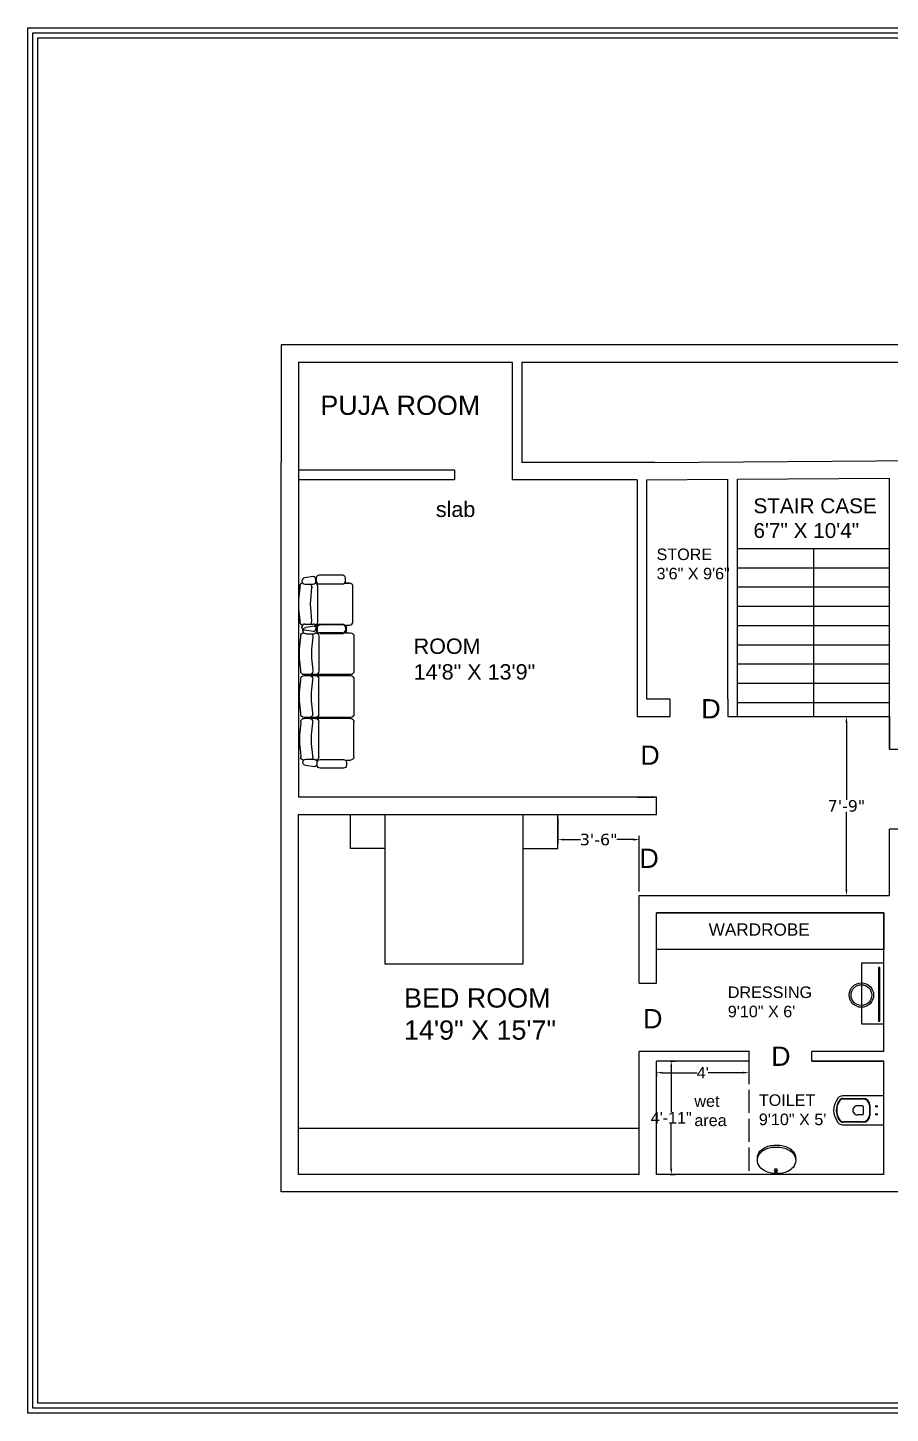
# Model space of a CAD drawing. Header units: inches. Extents: x 213 to 17763, y -4830 to 1802.
# Drawn here: x 620 to 1068, y 1083 to 1802 of the extents above; entities that cross this region are included whole.
import ezdxf

# ---------------------------------------------------------------- set-up
doc = ezdxf.new("R2010")
doc.units = ezdxf.units.IN
doc.header["$MEASUREMENT"] = 0
doc.linetypes.add('ACAD_ISO02W100', pattern=[15, 12, -3])
for name, color, linetype in [('6.text', 6, 'Continuous'), ('furn', 28, 'Continuous'), ('furni', 253, 'Continuous'), ('hatch', 4, 'Continuous'), ('PDF13_Text', 6, 'Continuous'), ('SAN-FIX', 1, 'Continuous')]:
    doc.layers.add(name, color=color, linetype=linetype)
doc.layers.add('PDF13_Geometry', color=7, linetype='Continuous', true_color=0x545454)
doc.layers.add('ROD', color=7, linetype='Continuous', lineweight=9)
doc.layers.add('walls', color=7, linetype='Continuous', lineweight=0)
doc.styles.add('Annotative', font='arial.ttf')
doc.styles.add('Arial', font='arial.ttf', dxfattribs={"height": 10})
doc.styles.add('b.k', font='verdana.ttf')
doc.styles.add('PDF TimesNewRomanPSMT', font='arial.ttf')
doc.dimstyles.new('STANDARD$0', dxfattribs={"dimscale": 0, "dimtxt": 6, "dimasz": 3, "dimexe": 2, "dimexo": 2, "dimgap": 0, "dimtad": 0, "dimtih": 1, "dimtoh": 1, "dimdec": 1, "dimzin": 0, "dimdsep": 46, "dimlunit": 4, "dimtxsty": 'b.k', "dimcen": 2.5, "dimclrd": 256, "dimclre": 256, "dimclrt": 256, "dimadec": 0, "dimazin": 0, "dimtfac": 1, "dimtdec": 1, "dimtofl": 0, "dimtmove": 2, "dimatfit": 2, "dimfxl": 1, "dimfrac": 2, "dimtolj": 1, "dimtzin": 0, "dimlwd": 9, "dimlwe": 9, "dimarcsym": 0})

# ---------------------------------------------------------------- blocks, each defined once
blk = doc.blocks.new('*D170')
at = {"layer": 'Defpoints', "color": 0, "transparency": 16777216}
for p in [(1041.15, 1444.65), (1041.15, 1351.65), (1045.71, 1351.65)]:
    blk.add_point(p, dxfattribs=at)
at = {"layer": 'ROD', "lineweight": 9, "transparency": 16777216}
for p, q in [((1043.15, 1444.65), (1047.71, 1444.65)), ((1045.71, 1441.65), (1045.71, 1401.27)), ((1045.71, 1354.65), (1045.71, 1395.03)), ((1043.15, 1351.65), (1047.71, 1351.65))]:
    blk.add_line(p, q, dxfattribs=at)
at = {"layer": 'ROD', "transparency": 16777216}
for points in [[(1045.21, 1441.65), (1046.21, 1441.65), (1045.71, 1444.65)], [(1045.21, 1354.65), (1046.21, 1354.65), (1045.71, 1351.65)]]:
    blk.add_solid(points, dxfattribs=at)
at = {"layer": 'ROD', "transparency": 16777216, "insert": (1045.71, 1398.15), "char_height": 6, "attachment_point": 5, "style": 'b.k'}
blk.add_mtext('\\A1;7\'-9"', dxfattribs=at)
blk = doc.blocks.new('WC2')
at = {"ltscale": 0.4}
for p, q in [((302296.19, 113442.8), (302282.19, 113442.8)), ((302282.19, 113442.8), (302282.19, 113422.88)), ((302296.19, 113422.88), (302296.19, 113442.8)), ((302283.43, 113422.88), (302283.43, 113432.86)), ((302283.67, 113422.88), (302283.67, 113432.86)), ((302286.65, 113436.08), (302291.73, 113436.08)), ((302286.65, 113435.83), (302291.73, 113435.83)), ((302287.02, 113432.49), (302287.02, 113430.02)), ((302287.39, 113432.86), (302290.99, 113432.86)), ((302291.36, 113432.49), (302291.36, 113430.02)), ((302294.7, 113432.86), (302294.7, 113422.88)), ((302294.95, 113432.86), (302294.95, 113422.88))]:
    blk.add_line(p, q, dxfattribs=at)
for centre in [(302287.22, 113439.28), (302291.16, 113439.28)]:
    blk.add_circle(centre, 0.364, dxfattribs=at)
for centre, radius, start, end in [((302286.65, 113432.86), 3.22, 90, 180), ((302286.65, 113432.86), 2.97, 90, 180), ((302287.39, 113432.49), 0.372, 90, 180), ((302289.19, 113429.97), 2.17, 178.79938, 1.20062), ((302290.99, 113432.49), 0.372, 0, 90), ((302291.73, 113432.86), 3.22, 0, 90), ((302291.73, 113432.86), 2.97, 0, 90), ((302285.16, 113422.88), 2.97, 180, 231.66795), ((302289.19, 113427.98), 9.47, 231.66795, 308.33205), ((302285.16, 113422.88), 1.73, 180, 231.66795), ((302285.16, 113422.88), 1.49, 180, 231.66795), ((302289.19, 113427.98), 8.23, 231.66795, 308.33205), ((302289.19, 113427.98), 7.98, 231.66795, 308.33205), ((302293.22, 113422.88), 1.49, 308.33205, 0), ((302293.22, 113422.88), 1.73, 308.33205, 0), ((302293.22, 113422.88), 2.97, 308.33205, 0)]:
    blk.add_arc(centre, radius, start, end, dxfattribs=at)
blk = doc.blocks.new('EYETY')
at = {"layer": 'furn', "color": 254}
for p, q in [((50111.93, -31678.27), (50130.16, -31678.27)), ((50134.17, -31678.27), (50152.4, -31678.27)), ((50174.64, -31678.27), (50156.41, -31678.27)), ((50106.05, -31683.7), (50106.05, -31695.86)), ((50109.08, -31682.21), (50107.53, -31682.21)), ((50110.18, -31682.67), (50110.18, -31680.03)), ((50110.56, -31695.86), (50110.56, -31683.7)), ((50131.92, -31680.03), (50131.92, -31704.17)), ((50132.41, -31704.17), (50132.41, -31680.03)), ((50154.16, -31680.03), (50154.16, -31682.67)), ((50154.16, -31682.67), (50154.16, -31704.17)), ((50154.65, -31680.03), (50154.65, -31704.17)), ((50176.01, -31695.86), (50176.01, -31683.7)), ((50176.4, -31682.67), (50176.4, -31680.03)), ((50177.49, -31682.21), (50179.04, -31682.21)), ((50180.53, -31683.7), (50180.53, -31695.86)), ((50106.79, -31698.96), (50107.48, -31703.33)), ((50107.53, -31697.34), (50109.08, -31697.34)), ((50109.21, -31697.52), (50108.23, -31697.52)), ((50110.65, -31703.33), (50110.65, -31698.96)), ((50111.93, -31696.51), (50130.16, -31696.51)), ((50111.93, -31699.63), (50112.53, -31699.63)), ((50112.53, -31699.63), (50114.11, -31699.79)), ((50114.11, -31699.79), (50117.22, -31700.07)), ((50117.22, -31700.07), (50118.78, -31700.24)), ((50123.32, -31700.24), (50124.88, -31700.07)), ((50124.88, -31700.07), (50127.98, -31699.79)), ((50127.98, -31699.79), (50129.57, -31699.63)), ((50129.57, -31699.63), (50130.16, -31699.63)), ((50143.29, -31696.51), (50134.17, -31696.51)), ((50134.77, -31699.63), (50134.17, -31699.63)), ((50136.35, -31699.79), (50134.77, -31699.63)), ((50139.46, -31700.07), (50136.35, -31699.79)), ((50141.02, -31700.24), (50139.46, -31700.07)), ((50152.4, -31696.51), (50143.29, -31696.51)), ((50147.12, -31700.07), (50145.56, -31700.24)), ((50150.22, -31699.79), (50147.12, -31700.07)), ((50151.81, -31699.63), (50150.22, -31699.79)), ((50152.4, -31699.63), (50151.81, -31699.63)), ((50174.64, -31696.51), (50156.41, -31696.51)), ((50157.01, -31699.63), (50156.41, -31699.63)), ((50158.59, -31699.79), (50157.01, -31699.63)), ((50161.7, -31700.07), (50158.59, -31699.79)), ((50163.25, -31700.24), (50161.7, -31700.07)), ((50169.36, -31700.07), (50167.8, -31700.24)), ((50172.46, -31699.79), (50169.36, -31700.07)), ((50174.04, -31699.63), (50172.46, -31699.79)), ((50174.64, -31699.63), (50174.04, -31699.63)), ((50175.92, -31703.33), (50175.92, -31698.96)), ((50177.36, -31697.52), (50178.34, -31697.52)), ((50179.04, -31697.34), (50177.49, -31697.34)), ((50179.78, -31698.96), (50179.1, -31703.33)), ((50108.95, -31704.77), (50109.21, -31704.77)), ((50112.53, -31705.93), (50111.93, -31705.93)), ((50114.11, -31706.09), (50112.53, -31705.93)), ((50117.22, -31706.37), (50114.11, -31706.09)), ((50118.78, -31706.54), (50117.22, -31706.37)), ((50118.78, -31700.24), (50121.05, -31700.3)), ((50121.05, -31706.6), (50118.78, -31706.54)), ((50121.05, -31700.3), (50123.32, -31700.24)), ((50123.32, -31706.54), (50121.05, -31706.6)), ((50124.88, -31706.37), (50123.32, -31706.54)), ((50127.98, -31706.09), (50124.88, -31706.37)), ((50129.57, -31705.93), (50127.98, -31706.09)), ((50130.16, -31705.93), (50129.57, -31705.93)), ((50134.77, -31705.93), (50134.17, -31705.93)), ((50136.35, -31706.09), (50134.77, -31705.93)), ((50139.46, -31706.37), (50136.35, -31706.09)), ((50141.02, -31706.54), (50139.46, -31706.37)), ((50143.29, -31700.3), (50141.02, -31700.24)), ((50143.29, -31706.6), (50141.02, -31706.54)), ((50145.56, -31700.24), (50143.29, -31700.3)), ((50145.56, -31706.54), (50143.29, -31706.6)), ((50147.12, -31706.37), (50145.56, -31706.54)), ((50150.22, -31706.09), (50147.12, -31706.37)), ((50151.81, -31705.93), (50150.22, -31706.09)), ((50152.4, -31705.93), (50151.81, -31705.93)), ((50156.41, -31705.93), (50157.01, -31705.93)), ((50157.01, -31705.93), (50158.59, -31706.09)), ((50158.59, -31706.09), (50161.7, -31706.37)), ((50161.7, -31706.37), (50163.25, -31706.54)), ((50165.53, -31700.3), (50163.25, -31700.24)), ((50163.25, -31706.54), (50165.53, -31706.6)), ((50167.8, -31700.24), (50165.53, -31700.3)), ((50165.53, -31706.6), (50167.8, -31706.54)), ((50167.8, -31706.54), (50169.36, -31706.37)), ((50169.36, -31706.37), (50172.46, -31706.09)), ((50172.46, -31706.09), (50174.04, -31705.93)), ((50174.04, -31705.93), (50174.64, -31705.93)), ((50177.63, -31704.77), (50177.36, -31704.77))]:
    blk.add_line(p, q, dxfattribs=at)
at = {"layer": 'furn', "color": 254, "extrusion": (0, 0, -1)}
for centre, major_axis, start_param, end_param in [((50111.93, -31680.03), (1.24, -1.24), 2.356194, 3.926991), ((50130.16, -31680.03), (-1.24, -1.24), 2.356194, 3.926991), ((50134.17, -31680.03), (1.24, -1.24), 2.356194, 3.926991), ((50152.4, -31680.03), (-1.24, -1.24), 2.356194, 3.926991), ((50156.41, -31680.03), (1.24, -1.24), 2.356194, 3.926991), ((50174.64, -31680.03), (-1.24, -1.24), 2.356194, 3.926991), ((50107.53, -31683.7), (1.05, -1.05), 2.356194, 3.926991), ((50109.08, -31683.7), (-1.05, -1.05), 2.356194, 3.926991), ((50177.49, -31683.7), (1.05, -1.05), 2.356194, 3.926991), ((50179.04, -31683.7), (-1.05, -1.05), 2.356194, 3.926991), ((50107.53, -31695.86), (-1.05, -1.05), -0.785398, 0.785398), ((50108.23, -31698.96), (-1.02, -1.02), 0.785398, 2.356194), ((50109.08, -31695.86), (-1.05, -1.05), 3.926991, 5.497787), ((50109.21, -31698.96), (1.02, -1.02), 3.926991, 5.497787), ((50111.93, -31698.27), (1.24, -1.24), 2.553225, 3.926991), ((50111.93, -31701.39), (-1.24, -1.24), 1.538441, 2.356194), ((50130.16, -31698.27), (-1.24, -1.24), 2.356194, 3.926991), ((50130.16, -31701.39), (-1.24, -1.24), 2.356194, 3.926991), ((50134.17, -31698.27), (1.24, -1.24), 2.356194, 3.926991), ((50134.17, -31701.39), (1.24, -1.24), 2.356194, 3.926991), ((50152.4, -31698.27), (1.24, -1.24), 3.926991, 5.497787), ((50152.4, -31701.39), (-1.24, -1.24), 2.356194, 3.926991), ((50156.41, -31698.27), (1.24, -1.24), 2.356194, 3.926991), ((50156.41, -31701.39), (1.24, -1.24), 2.356194, 3.926991), ((50174.64, -31698.27), (-1.24, -1.24), 2.356194, 3.72996), ((50174.64, -31701.39), (-1.24, -1.24), 2.356194, 3.173948), ((50177.36, -31698.96), (-1.02, -1.02), 0.785398, 2.356194), ((50177.49, -31695.86), (-1.05, -1.05), -0.785398, 0.785398), ((50178.34, -31698.96), (1.02, -1.02), 3.926991, 5.497787), ((50179.04, -31695.86), (-1.05, -1.05), 3.926991, 5.497787), ((50108.94, -31703.3), (-1.04, -1.04), -0.788362, 0.767792), ((50109.21, -31703.33), (-1.02, -1.02), 3.926991, 5.497787), ((50111.93, -31704.17), (1.24, -1.24), 0.785398, 2.233985), ((50130.16, -31704.17), (1.24, -1.24), 5.497787, 7.068583), ((50134.17, -31704.17), (-1.24, -1.24), -0.785398, 0.785398), ((50152.4, -31704.17), (-1.24, -1.24), 3.927012, 5.497787), ((50156.41, -31704.17), (-1.24, -1.24), -0.785398, 0.785398), ((50174.64, -31704.17), (-1.24, -1.24), 4.0492, 5.497787), ((50177.36, -31703.33), (1.02, -1.02), 0.785398, 2.356194), ((50177.63, -31703.3), (1.04, -1.04), 5.515393, 7.071548)]:
    blk.add_ellipse(centre, major_axis=major_axis, ratio=1, start_param=start_param, end_param=end_param, dxfattribs=at)
blk = doc.blocks.new('EFSR')
at = {"layer": 'furn', "color": 254}
for p, q in [((11465.46, -9283.77), (11483.69, -9283.77)), ((11459.57, -9289.2), (11459.57, -9301.36)), ((11462.61, -9287.71), (11461.06, -9287.71)), ((11463.7, -9288.17), (11463.7, -9285.53)), ((11464.09, -9301.36), (11464.09, -9289.2)), ((11485.06, -9301.36), (11485.06, -9289.2)), ((11485.45, -9288.17), (11485.45, -9285.53)), ((11485.45, -9285.53), (11485.45, -9288.2)), ((11486.54, -9287.71), (11488.09, -9287.71)), ((11489.57, -9289.2), (11489.57, -9301.36)), ((11460.32, -9304.46), (11461, -9308.83)), ((11461.06, -9302.84), (11462.61, -9302.84)), ((11462.74, -9303.02), (11461.76, -9303.02)), ((11464.18, -9308.83), (11464.18, -9304.46)), ((11465.46, -9302.01), (11483.69, -9302.01)), ((11465.46, -9305.13), (11466.05, -9305.13)), ((11466.05, -9305.13), (11467.64, -9305.29)), ((11467.64, -9305.29), (11470.74, -9305.57)), ((11470.74, -9305.57), (11472.3, -9305.74)), ((11472.3, -9305.74), (11474.57, -9305.8)), ((11474.57, -9305.8), (11476.84, -9305.74)), ((11476.84, -9305.74), (11478.4, -9305.57)), ((11478.4, -9305.57), (11481.51, -9305.29)), ((11481.51, -9305.29), (11483.09, -9305.13)), ((11483.69, -9305.13), (11483.09, -9305.13)), ((11483.09, -9305.13), (11483.69, -9305.13)), ((11484.97, -9308.83), (11484.97, -9304.46)), ((11486.41, -9303.02), (11487.39, -9303.02)), ((11488.09, -9302.84), (11486.54, -9302.84)), ((11488.83, -9304.46), (11488.15, -9308.83)), ((11462.47, -9310.27), (11462.74, -9310.27)), ((11466.05, -9311.43), (11465.46, -9311.43)), ((11467.64, -9311.59), (11466.05, -9311.43)), ((11470.74, -9311.87), (11467.64, -9311.59)), ((11472.3, -9312.04), (11470.74, -9311.87)), ((11474.57, -9312.1), (11472.3, -9312.04)), ((11476.84, -9312.04), (11474.57, -9312.1)), ((11478.4, -9311.87), (11476.84, -9312.04)), ((11481.51, -9311.59), (11478.4, -9311.87)), ((11483.09, -9311.43), (11481.51, -9311.59)), ((11483.09, -9311.43), (11483.69, -9311.43)), ((11483.69, -9311.43), (11483.09, -9311.43)), ((11486.68, -9310.27), (11486.41, -9310.27))]:
    blk.add_line(p, q, dxfattribs=at)
at = {"layer": 'furn', "color": 254, "extrusion": (0, 0, -1)}
for centre, major_axis, start_param, end_param in [((11465.46, -9285.53), (1.24, -1.24), 2.356194, 3.926991), ((11483.69, -9285.53), (-1.24, -1.24), 2.356194, 3.926991), ((11483.69, -9285.53), (-1.24, -1.24), 2.356194, 3.926991), ((11461.06, -9289.2), (1.05, -1.05), 2.356194, 3.926991), ((11462.61, -9289.2), (-1.05, -1.05), 2.356194, 3.926991), ((11486.54, -9289.2), (1.05, -1.05), 2.356194, 3.926991), ((11488.09, -9289.2), (-1.05, -1.05), 2.356194, 3.926991), ((11461.06, -9301.36), (-1.05, -1.05), -0.785398, 0.785398), ((11461.76, -9304.46), (-1.02, -1.02), 0.785398, 2.356194), ((11462.61, -9301.36), (-1.05, -1.05), 3.926991, 5.497787), ((11462.74, -9304.46), (1.02, -1.02), 3.926991, 5.497787), ((11465.46, -9303.77), (1.24, -1.24), 2.553225, 3.926991), ((11465.46, -9306.89), (-1.24, -1.24), 1.538441, 2.356194), ((11483.69, -9303.77), (-1.24, -1.24), 2.356194, 3.72996), ((11483.69, -9303.77), (-1.24, -1.24), 2.356194, 3.72996), ((11483.69, -9306.89), (-1.24, -1.24), 2.356194, 3.173948), ((11483.69, -9306.89), (-1.24, -1.24), 2.356194, 3.173948), ((11486.41, -9304.46), (-1.02, -1.02), 0.785398, 2.356194), ((11486.54, -9301.36), (-1.05, -1.05), -0.785398, 0.785398), ((11487.39, -9304.46), (1.02, -1.02), 3.926991, 5.497787), ((11488.09, -9301.36), (-1.05, -1.05), 3.926991, 5.497787), ((11462.47, -9308.8), (-1.04, -1.04), -0.788362, 0.767792), ((11462.74, -9308.83), (-1.02, -1.02), 3.926991, 5.497787), ((11465.46, -9309.67), (1.24, -1.24), 0.785398, 2.233985), ((11483.69, -9309.67), (-1.24, -1.24), 4.0492, 5.497787), ((11483.69, -9309.67), (1.24, -1.24), 5.619996, 7.068583), ((11486.41, -9308.83), (1.02, -1.02), 0.785398, 2.356194), ((11486.68, -9308.8), (1.04, -1.04), 5.515393, 7.071548)]:
    blk.add_ellipse(centre, major_axis=major_axis, ratio=1, start_param=start_param, end_param=end_param, dxfattribs=at)
blk = doc.blocks.new('WBB')
at = {"layer": 'SAN-FIX'}
for p, q in [((-19.08, 7.01), (-19.08, 4.41)), ((-18.43, 7.01), (-18.43, 4.41))]:
    blk.add_line(p, q, dxfattribs=at)
blk.add_lwpolyline([(-29.16, 13.03, -0.175546), (-27.86, 16.63, -0.104048), (-25.13, 18.78, -0.064612), (-22.29, 19.76, -0.05077), (-18.99, 20.09, -0.05077), (-15.68, 19.76, -0.064612), (-12.84, 18.78, -0.104048), (-10.12, 16.63, -0.175546), (-8.81, 13.03, -0.022698), (-8.83, 12.52, -0.104048)], format="xyb", dxfattribs=at)
blk.add_lwpolyline([(-29.16, 12.01, -0.175546), (-27.86, 15.61, -0.104048), (-25.13, 17.76, -0.064612), (-22.29, 18.74, -0.05077), (-18.99, 19.08, -0.05077), (-15.68, 18.74, -0.064612), (-12.84, 17.76, -0.104048), (-10.12, 15.61, -0.175546), (-8.81, 12.01, -0.175546), (-10.12, 8.41, -0.104048), (-12.84, 6.26, -0.064612), (-15.68, 5.28, -0.05077), (-18.99, 4.94, -0.05077), (-22.29, 5.28, -0.064612), (-25.13, 6.26, -0.104048), (-27.86, 8.41, -0.175546)], format="xyb", close=True, dxfattribs=at)
blk.add_circle((-18.76, 6.61), 0.894, dxfattribs=at)
blk = doc.blocks.new('*D171')
at = {"layer": 'Defpoints', "color": 0, "transparency": 16777216}
for p in [(947.11, 1262.1), (995.11, 1262.1), (995.11, 1259.6)]:
    blk.add_point(p, dxfattribs=at)
at = {"layer": 'ROD', "lineweight": 9, "transparency": 16777216}
for p, q in [((947.11, 1260.1), (947.11, 1257.6)), ((995.11, 1260.1), (995.11, 1257.6)), ((950.11, 1259.6), (968.23, 1259.6)), ((992.11, 1259.6), (973.99, 1259.6))]:
    blk.add_line(p, q, dxfattribs=at)
at = {"layer": 'ROD', "transparency": 16777216}
for points in [[(950.11, 1260.1), (950.11, 1259.1), (947.11, 1259.6)], [(992.11, 1260.1), (992.11, 1259.1), (995.11, 1259.6)]]:
    blk.add_solid(points, dxfattribs=at)
at = {"layer": 'ROD', "transparency": 16777216, "insert": (971.11, 1259.6), "char_height": 6, "attachment_point": 5, "style": 'Annotative'}
blk.add_mtext("\\A1;4'", dxfattribs=at)
blk = doc.blocks.new('*D172')
at = {"layer": 'Defpoints', "color": 0, "transparency": 16777216}
for p in [(952.24, 1265.65), (952.24, 1206.65), (954.74, 1206.65)]:
    blk.add_point(p, dxfattribs=at)
at = {"layer": 'ROD', "lineweight": 9, "transparency": 16777216}
for p, q in [((954.24, 1265.65), (956.74, 1265.65)), ((954.74, 1262.65), (954.74, 1239.16)), ((954.74, 1209.65), (954.74, 1233.14)), ((954.24, 1206.65), (956.74, 1206.65))]:
    blk.add_line(p, q, dxfattribs=at)
at = {"layer": 'ROD', "transparency": 16777216}
for points in [[(954.24, 1262.65), (955.24, 1262.65), (954.74, 1265.65)], [(954.24, 1209.65), (955.24, 1209.65), (954.74, 1206.65)]]:
    blk.add_solid(points, dxfattribs=at)
at = {"layer": 'ROD', "transparency": 16777216, "insert": (954.74, 1236.15), "char_height": 6, "attachment_point": 5, "style": 'Annotative'}
blk.add_mtext('\\A1;4\'-11"', dxfattribs=at)
blk = doc.blocks.new('*D174')
at = {"lineweight": 9, "transparency": 16777216}
for p, q in [((895.9, 1391.65), (895.9, 1378.67)), ((938.11, 1353.65), (938.11, 1382.67)), ((898.9, 1380.67), (907.56, 1380.67)), ((935.11, 1380.67), (926.45, 1380.67))]:
    blk.add_line(p, q, dxfattribs=at)
at = {"transparency": 16777216}
for points in [[(898.9, 1381.17), (898.9, 1380.17), (895.9, 1380.67)], [(935.11, 1381.17), (935.11, 1380.17), (938.11, 1380.67)]]:
    blk.add_solid(points, dxfattribs=at)
at = {"layer": 'Defpoints', "color": 0, "transparency": 16777216}
for p in [(895.9, 1393.65), (938.11, 1380.67), (938.11, 1351.65)]:
    blk.add_point(p, dxfattribs=at)
at = {"transparency": 16777216, "insert": (917.01, 1380.67), "char_height": 6, "attachment_point": 5, "style": 'b.k'}
blk.add_mtext('\\A1;3\'-6"', dxfattribs=at)

msp = doc.modelspace()

# ---------------------------------------------------------------- linework, layer by layer
for p, q in [((872.11, 1628.65), (872.11, 1567.65)), ((842.11, 1572.65), (761.11, 1572.65)), ((842.11, 1572.65), (842.11, 1567.65)), ((842.11, 1567.65), (761.11, 1567.65)), ((787.9, 1393.65), (787.9, 1376.15)), ((805.9, 1393.65), (805.9, 1316.17)), ((877.9, 1316.17), (877.9, 1393.65)), ((895.9, 1375.86), (895.9, 1393.65)), ((787.9, 1376.15), (805.9, 1376.15)), ((895.9, 1375.86), (877.9, 1375.86)), ((805.9, 1316.17), (877.9, 1316.17))]:
    msp.add_line(p, q)
at = {"layer": 'PDF13_Geometry', "color": 1, "lineweight": 25}
for points in [[(1053.51, 1316.4), (1053.51, 1284.9), (1065.11, 1284.9), (1065.11, 1316.4)], [(1062.39, 1314.27), (1062.39, 1286.33), (1063.1, 1286.33), (1063.1, 1314.27)]]:
    msp.add_lwpolyline(points, close=True, dxfattribs=at)
for radius in [6.33, 5.39]:
    msp.add_circle((1053.51, 1299.9), radius, dxfattribs=at)
at = {"layer": 'ROD'}
for p, q in [((1432.11, 1637.65), (752.11, 1637.65)), ((752.11, 1637.65), (752.11, 1576.65)), ((761.11, 1628.65), (761.11, 1402.65)), ((761.11, 1628.65), (836.11, 1628.65)), ((761.11, 1628.65), (872.11, 1628.65)), ((877.11, 1628.65), (1423.11, 1628.65)), ((877.11, 1628.65), (877.11, 1576.65)), ((752.11, 1402.65), (752.11, 1576.65)), ((946.11, 1576.65), (877.11, 1576.65)), ((946.11, 1576.65), (1123.63, 1577.84)), ((937.11, 1567.65), (872.11, 1567.65)), ((937.11, 1567.65), (937.11, 1444.65)), ((942.11, 1567.65), (984.11, 1567.9)), ((942.11, 1453.65), (942.11, 1567.65)), ((984.11, 1453.65), (984.11, 1567.9)), ((989.11, 1567.93), (1068.11, 1568.45)), ((989.11, 1444.65), (989.11, 1567.93)), ((1068.11, 1444.65), (1068.11, 1568.45)), ((989.11, 1531.93), (1068.11, 1531.93)), ((989.11, 1531.93), (1068.11, 1531.93)), ((1028.61, 1531.93), (1028.61, 1444.65)), ((989.11, 1521.93), (1068.11, 1521.93)), ((989.11, 1511.93), (1068.11, 1511.93)), ((989.11, 1501.93), (1068.11, 1501.93)), ((989.11, 1491.93), (1068.11, 1491.93)), ((989.11, 1481.93), (1068.11, 1481.93)), ((989.11, 1471.93), (1068.11, 1471.93)), ((989.11, 1461.93), (1068.11, 1461.93)), ((954.11, 1453.65), (942.11, 1453.65)), ((954.11, 1444.65), (954.11, 1453.65)), ((984.11, 1453.65), (984.11, 1444.65)), ((989.11, 1451.93), (1068.11, 1451.93)), ((937.11, 1444.65), (946.11, 1444.65)), ((946.11, 1444.65), (954.11, 1444.65)), ((984.11, 1444.65), (1068.11, 1444.65)), ((989.11, 1444.65), (1068.11, 1444.65)), ((1068.11, 1444.65), (1068.11, 1427.6)), ((752.11, 1197.65), (752.11, 1402.65)), ((947.11, 1402.65), (761.11, 1402.65)), ((937.11, 1402.65), (946.11, 1402.65)), ((947.11, 1393.65), (947.11, 1402.65)), ((761.11, 1206.65), (761.11, 1393.65)), ((761.11, 1393.65), (947.11, 1393.65)), ((938.11, 1343.65), (938.11, 1351.65)), ((938.11, 1351.65), (1068.11, 1351.65)), ((938.11, 1306.15), (938.11, 1343.65)), ((947.11, 1306.15), (947.11, 1342.65)), ((1065.11, 1342.65), (947.11, 1342.65)), ((1065.11, 1270.65), (1065.11, 1342.65)), ((938.11, 1206.65), (938.11, 1270.65)), ((995.44, 1270.65), (947.11, 1270.65)), ((1065.11, 1270.65), (1027.74, 1270.65)), ((1065.11, 1270.65), (1027.74, 1270.65)), ((947.11, 1206.65), (947.11, 1265.65)), ((995.11, 1265.65), (947.11, 1265.65)), ((1065.11, 1265.65), (1027.74, 1265.65)), ((1027.74, 1265.65), (1065.11, 1265.65)), ((1065.11, 1206.65), (1065.11, 1265.65)), ((938.11, 1230.65), (761.11, 1230.65)), ((938.11, 1206.65), (761.11, 1206.65)), ((1065.11, 1206.65), (947.11, 1206.65)), ((1243.11, 1197.65), (752.11, 1197.65))]:
    msp.add_line(p, q, dxfattribs=at)
at = {"layer": 'ROD', "linetype": 'ACAD_ISO02W100'}
msp.add_line((995.11, 1265.65), (995.11, 1206.65), dxfattribs=at)
at = {"layer": 'ROD'}
for points in [[(1068.11, 1427.6), (1068.11, 1444.65)], [(1068.11, 1427.6), (1077.11, 1427.6)], [(1068.11, 1351.65), (1068.11, 1386.1)], [(1077.11, 1386.1), (1068.11, 1386.1)], [(938.11, 1306.15), (947.11, 1306.15)], [(947.11, 1270.65), (938.11, 1270.65)], [(995.11, 1270.65), (995.11, 1265.65)], [(1027.74, 1265.65), (1027.74, 1270.65)]]:
    msp.add_lwpolyline(points, dxfattribs=at)
at = {"layer": 'ROD', "color": 251, "true_color": 0x636466}
msp.add_lwpolyline([(947.11, 1342.65), (1065.11, 1342.65), (1065.11, 1323.65), (947.11, 1323.65)], close=True, dxfattribs=at)
at = {"layer": 'walls', "color": 252, "lineweight": 0}
for points in [[(620.5, 1082.65), (620.5, 1802.45), (1512.49, 1802.45), (1512.49, 1082.65)], [(623.1, 1085.25), (623.1, 1799.85), (1509.89, 1799.85), (1509.89, 1085.25)], [(625.7, 1087.85), (625.7, 1797.25), (1507.29, 1797.25), (1507.29, 1087.85)]]:
    msp.add_lwpolyline(points, close=True, dxfattribs=at)

# ---------------------------------------------------------------- block references
at = {"rotation": 270}
msp.add_blockref('EYETY', (32468.21, 51598.31), dxfattribs=at)
at = {"layer": 'furni', "xscale": 1.071428571429163, "yscale": 1.071428571429163, "zscale": 1.071428571429163, "rotation": 270}
msp.add_blockref('WC2', (-120480.74, 325121.31), dxfattribs=at)
at = {"layer": 'hatch', "xscale": -1, "rotation": 270}
msp.add_blockref('EFSR', (10073.21, -9971.55), dxfattribs=at)
at = {"layer": 'SAN-FIX', "xscale": -0.978079365962185, "yscale": 0.9780793680751231, "zscale": 0.9780793664684282, "rotation": 358.9590447635138}
msp.add_blockref('WBB', (990.64, 1202.66), dxfattribs=at)

# ---------------------------------------------------------------- texts
at = {"layer": '6.text', "attachment_point": 1, "style": 'Arial'}
for s, width, gutter_width, insert, char_height in [('PUJA ROOM', 104.1363, 60, (772.48, 1611.32), 10), ('slab', 81.6265, 53, (832.48, 1556.28), 8), ('STAIR CASE\\P6\'7" X 10\'4"', 68.5652, 69.68, (997.43, 1557.95), 7.7136), ('STORE\\P3\'6" X 9\'6"', 85.5749, 87.73, (947.11, 1531.89), 6), ('ROOM \\P14\'8" X 13\'9"', 81.6265, 53, (820.94, 1485.15), 8), ('D', 9, 45, (970.33, 1453.65), 10), ('D', 9, 45, (938.67, 1429.53), 10), ('D', 9, 45, (938.19, 1375.96), 10), ('BED ROOM\\P14\'9" X 15\'7"', 85.5749, 87.73, (815.96, 1303.41), 10), ('DRESSING\\P9\'10" X 6\'', 85.5749, 87.73, (984.11, 1304.38), 6), ('D', 9, 45, (940.11, 1292.65), 10), ('D', 9, 45, (1006.61, 1273.15), 10), ('wet\\Parea', 85.5749, 87.73, (966.74, 1247.84), 6), ('TOILET\\P9\'10" X 5\'', 85.5749, 87.73, (1000.24, 1248.34), 6)]:
    msp.add_mtext_dynamic_manual_height_columns(s, width=width, gutter_width=gutter_width, heights=[0], dxfattribs=dict(at, insert=insert, char_height=char_height))
at = {"layer": 'PDF13_Text', "insert": (974.18, 1333.91), "char_height": 6.379, "width": 36.064, "attachment_point": 4, "style": 'PDF TimesNewRomanPSMT'}
msp.add_mtext('WARDROBE', dxfattribs=at)

# ---------------------------------------------------------------- dimensions: what is measured, and where the dimension line sits
dim = msp.add_linear_dim(base=(938.11, 1380.67), p1=(895.9, 1393.65), p2=(938.11, 1351.65), dimstyle='STANDARD$0', override={"dimscale": 1, "dimfxl": 2, "dimarcsym": 1})
dim.commit()
dim.dimension.update_dxf_attribs({"geometry": '*D174', "text_midpoint": (917.01, 1380.67)})
at = {"layer": 'ROD'}
for base, p1, p2, override, picture, middle in [((1045.71, 1351.65), (1041.15, 1444.65), (1041.15, 1351.65), {"dimscale": 1}, '*D170', (1045.71, 1398.15)), ((954.74, 1206.65), (952.24, 1265.65), (952.24, 1206.65), {"dimscale": 1, "dimtxsty": 'Annotative'}, '*D172', (954.74, 1236.15))]:
    dim = msp.add_linear_dim(base=base, p1=p1, p2=p2, angle=90, dimstyle='STANDARD$0', override=override, dxfattribs=at)
    dim.commit()
    dim.dimension.update_dxf_attribs({"geometry": picture, "text_midpoint": middle})
dim = msp.add_linear_dim(base=(995.11, 1259.6), p1=(947.11, 1262.1), p2=(995.11, 1262.1), dimstyle='STANDARD$0', override={"dimscale": 1, "dimtxsty": 'Annotative'}, dxfattribs=at)
dim.commit()
dim.dimension.update_dxf_attribs({"geometry": '*D171', "text_midpoint": (971.11, 1259.6)})

doc.saveas('drawing.dxf')
